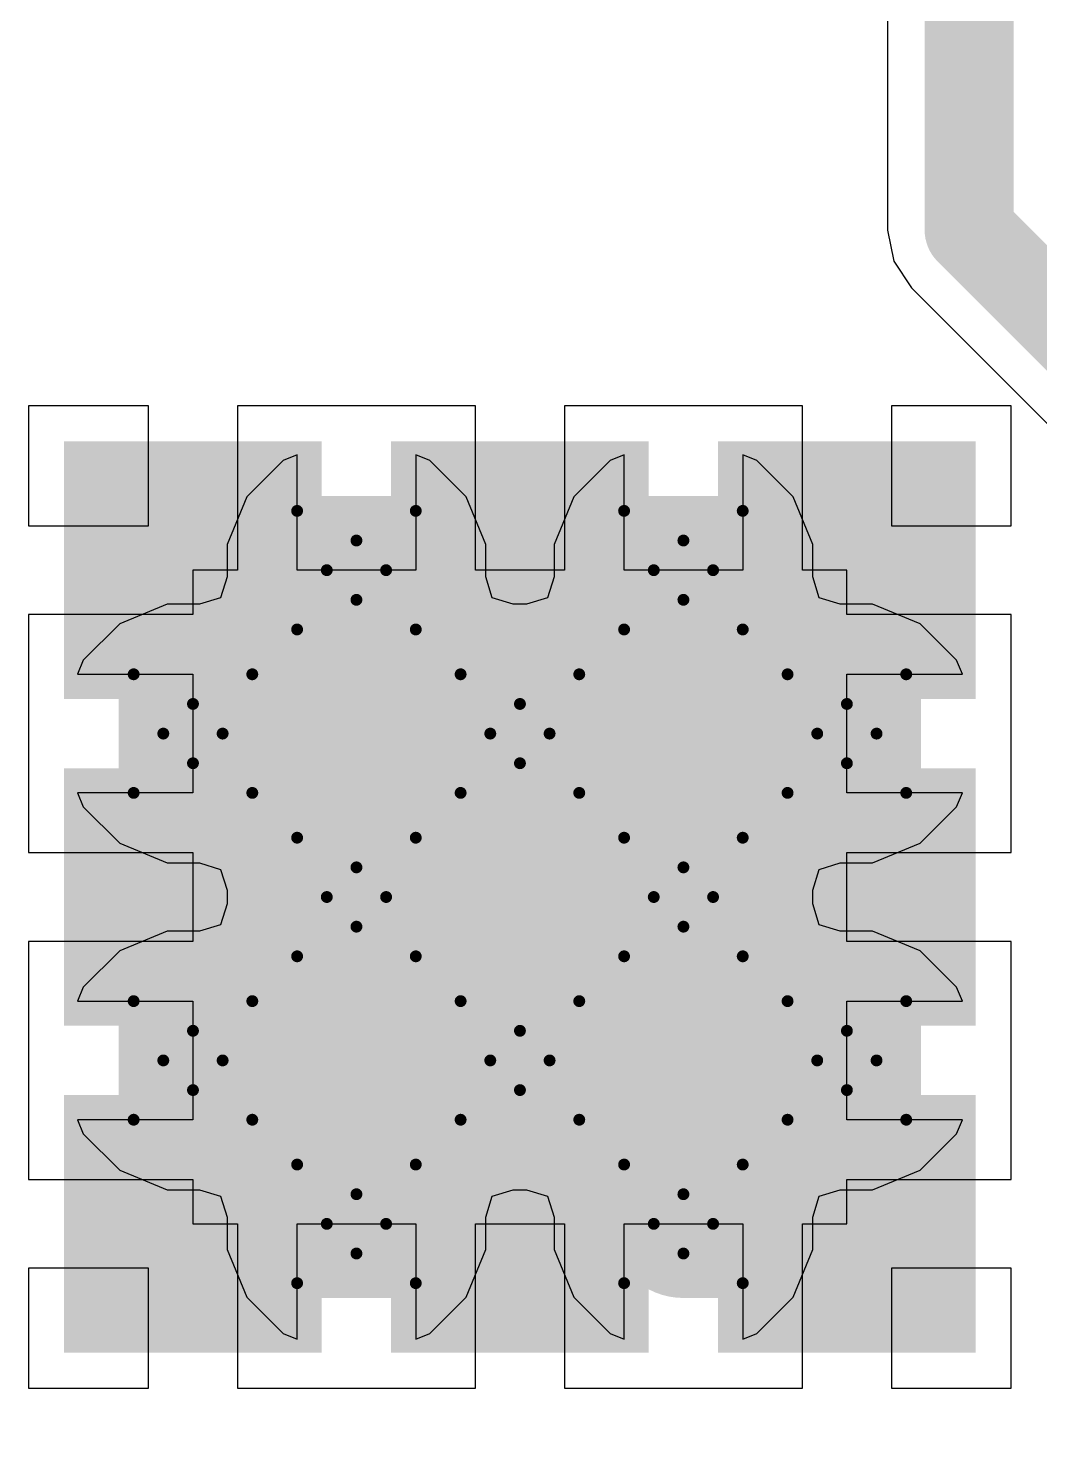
# Model space of a CAD drawing. Header units: millimetres. Extents: x -2 to 282, y -53 to 22.
# Drawn here: x 11.46 to 15.8, y -22.88 to -16.88 of the extents above; entities that cross this region are included whole.
import ezdxf

# ---------------------------------------------------------------- set-up
doc = ezdxf.new("R2010")
doc.units = ezdxf.units.MM
for name, color, linetype in [('BottomLayer', 5, 'Continuous'), ('BottomSolder', 6, 'Continuous'), ('DrillDrawing', 1, 'Continuous'), ('Mechanical1', 6, 'Continuous'), ('Mechanical2', 216, 'Continuous'), ('MultiLayer', 9, 'Continuous'), ('PadHoleLayer', 156, 'Continuous'), ('TopLayer', 1, 'Continuous'), ('TopPaste', 8, 'Continuous'), ('TopSolder', 216, 'Continuous')]:
    doc.layers.add(name, color=color, linetype=linetype)

# ---------------------------------------------------------------- blocks, each defined once
blk = doc.blocks.new('38_SMD_M______23')
at = {"layer": 'BottomLayer'}
h = blk.add_hatch(color=5, dxfattribs=at)
edge = h.paths.add_edge_path()
edge.add_arc((-1.94999864, 2.5600025), 0.2999994, 0, 360)
h = blk.add_hatch(color=5, dxfattribs=at)
edge = h.paths.add_edge_path()
edge.add_arc((-0.5500039800000001, 2.5600025), 0.2999994, 0, 360)
h = blk.add_hatch(color=5, dxfattribs=at)
edge = h.paths.add_edge_path()
edge.add_arc((-2.6499947, 1.86000136), 0.2999994, 0, 360)
h = blk.add_hatch(color=5, dxfattribs=at)
edge = h.paths.add_edge_path()
edge.add_arc((-1.25000258, 1.86000136), 0.2999994, 0, 360)
h = blk.add_hatch(color=5, dxfattribs=at)
edge = h.paths.add_edge_path()
edge.add_arc((0.15000224, 1.86000136), 0.2999994, 0, 360)
h = blk.add_hatch(color=5, dxfattribs=at)
edge = h.paths.add_edge_path()
edge.add_arc((-1.95000626, 1.15999514), 0.2999994, 0, 360)
h = blk.add_hatch(color=5, dxfattribs=at)
edge = h.paths.add_edge_path()
edge.add_arc((-0.54999636, 1.16000276), 0.2999994, 0, 360)
h = blk.add_hatch(color=5, dxfattribs=at)
edge = h.paths.add_edge_path()
edge.add_arc((-2.65000232, 0.45999654), 0.2999994, 0, 360)
h = blk.add_hatch(color=5, dxfattribs=at)
edge = h.paths.add_edge_path()
edge.add_arc((-1.2499975, 0.4600016199999999), 0.2999994, 0, 360)
h = blk.add_hatch(color=5, dxfattribs=at)
edge = h.paths.add_edge_path()
edge.add_arc((0.14999716, 0.4599990799999999), 0.2999994, 0, 360)
h = blk.add_hatch(color=5, dxfattribs=at)
edge = h.paths.add_edge_path()
edge.add_arc((-1.95000118, -0.23999952), 0.2999994, 0, 360)
h = blk.add_hatch(color=5, dxfattribs=at)
edge = h.paths.add_edge_path()
edge.add_arc((-0.54999636, -0.23999444), 0.2999994, 0, 360)
at = {"layer": 'BottomSolder'}
h = blk.add_hatch(color=6, dxfattribs=at)
edge = h.paths.add_edge_path()
edge.add_arc((-1.94999864, 2.5600025), 0.2999994, 0, 360)
h = blk.add_hatch(color=6, dxfattribs=at)
edge = h.paths.add_edge_path()
edge.add_arc((-0.5500039800000001, 2.5600025), 0.2999994, 0, 360)
h = blk.add_hatch(color=6, dxfattribs=at)
edge = h.paths.add_edge_path()
edge.add_arc((-2.6499947, 1.86000136), 0.2999994, 0, 360)
h = blk.add_hatch(color=6, dxfattribs=at)
edge = h.paths.add_edge_path()
edge.add_arc((-1.25000258, 1.86000136), 0.2999994, 0, 360)
h = blk.add_hatch(color=6, dxfattribs=at)
edge = h.paths.add_edge_path()
edge.add_arc((0.15000224, 1.86000136), 0.2999994, 0, 360)
h = blk.add_hatch(color=6, dxfattribs=at)
edge = h.paths.add_edge_path()
edge.add_arc((-1.95000626, 1.15999514), 0.2999994, 0, 360)
h = blk.add_hatch(color=6, dxfattribs=at)
edge = h.paths.add_edge_path()
edge.add_arc((-0.54999636, 1.16000276), 0.2999994, 0, 360)
h = blk.add_hatch(color=6, dxfattribs=at)
edge = h.paths.add_edge_path()
edge.add_arc((-2.65000232, 0.45999654), 0.2999994, 0, 360)
h = blk.add_hatch(color=6, dxfattribs=at)
edge = h.paths.add_edge_path()
edge.add_arc((-1.2499975, 0.4600016199999999), 0.2999994, 0, 360)
h = blk.add_hatch(color=6, dxfattribs=at)
edge = h.paths.add_edge_path()
edge.add_arc((0.14999716, 0.4599990799999999), 0.2999994, 0, 360)
h = blk.add_hatch(color=6, dxfattribs=at)
edge = h.paths.add_edge_path()
edge.add_arc((-1.95000118, -0.23999952), 0.2999994, 0, 360)
h = blk.add_hatch(color=6, dxfattribs=at)
edge = h.paths.add_edge_path()
edge.add_arc((-0.54999636, -0.23999444), 0.2999994, 0, 360)
at = {"layer": 'MultiLayer'}
h = blk.add_hatch(color=9, dxfattribs=at)
edge = h.paths.add_edge_path()
edge.add_arc((-1.94999864, 2.5600025), 0.2999994, 0, 360)
h = blk.add_hatch(color=9, dxfattribs=at)
edge = h.paths.add_edge_path()
edge.add_arc((-0.5500039800000001, 2.5600025), 0.2999994, 0, 360)
h = blk.add_hatch(color=9, dxfattribs=at)
edge = h.paths.add_edge_path()
edge.add_arc((-2.6499947, 1.86000136), 0.2999994, 0, 360)
h = blk.add_hatch(color=9, dxfattribs=at)
edge = h.paths.add_edge_path()
edge.add_arc((-1.25000258, 1.86000136), 0.2999994, 0, 360)
h = blk.add_hatch(color=9, dxfattribs=at)
edge = h.paths.add_edge_path()
edge.add_arc((0.15000224, 1.86000136), 0.2999994, 0, 360)
h = blk.add_hatch(color=9, dxfattribs=at)
edge = h.paths.add_edge_path()
edge.add_arc((-1.95000626, 1.15999514), 0.2999994, 0, 360)
h = blk.add_hatch(color=9, dxfattribs=at)
edge = h.paths.add_edge_path()
edge.add_arc((-0.54999636, 1.16000276), 0.2999994, 0, 360)
h = blk.add_hatch(color=9, dxfattribs=at)
edge = h.paths.add_edge_path()
edge.add_arc((-2.65000232, 0.45999654), 0.2999994, 0, 360)
h = blk.add_hatch(color=9, dxfattribs=at)
edge = h.paths.add_edge_path()
edge.add_arc((-1.2499975, 0.4600016199999999), 0.2999994, 0, 360)
h = blk.add_hatch(color=9, dxfattribs=at)
edge = h.paths.add_edge_path()
edge.add_arc((0.14999716, 0.4599990799999999), 0.2999994, 0, 360)
h = blk.add_hatch(color=9, dxfattribs=at)
edge = h.paths.add_edge_path()
edge.add_arc((-1.95000118, -0.23999952), 0.2999994, 0, 360)
h = blk.add_hatch(color=9, dxfattribs=at)
edge = h.paths.add_edge_path()
edge.add_arc((-0.54999636, -0.23999444), 0.2999994, 0, 360)
at = {"layer": 'PadHoleLayer'}
h = blk.add_hatch(color=156, dxfattribs=at)
edge = h.paths.add_edge_path()
edge.add_arc((-1.94999864, 2.5600025), 0.1499997, 0, 360)
h = blk.add_hatch(color=156, dxfattribs=at)
edge = h.paths.add_edge_path()
edge.add_arc((-0.5500039800000001, 2.5600025), 0.1499997, 0, 360)
h = blk.add_hatch(color=156, dxfattribs=at)
edge = h.paths.add_edge_path()
edge.add_arc((-2.6499947, 1.86000136), 0.1499997, 0, 360)
h = blk.add_hatch(color=156, dxfattribs=at)
edge = h.paths.add_edge_path()
edge.add_arc((-1.25000258, 1.86000136), 0.1499997, 0, 360)
h = blk.add_hatch(color=156, dxfattribs=at)
edge = h.paths.add_edge_path()
edge.add_arc((0.15000224, 1.86000136), 0.1499997, 0, 360)
h = blk.add_hatch(color=156, dxfattribs=at)
edge = h.paths.add_edge_path()
edge.add_arc((-1.95000626, 1.15999514), 0.1499997, 0, 360)
h = blk.add_hatch(color=156, dxfattribs=at)
edge = h.paths.add_edge_path()
edge.add_arc((-0.54999636, 1.16000276), 0.1499997, 0, 360)
h = blk.add_hatch(color=156, dxfattribs=at)
edge = h.paths.add_edge_path()
edge.add_arc((-2.65000232, 0.45999654), 0.1499997, 0, 360)
h = blk.add_hatch(color=156, dxfattribs=at)
edge = h.paths.add_edge_path()
edge.add_arc((-1.2499975, 0.4600016199999999), 0.1499997, 0, 360)
h = blk.add_hatch(color=156, dxfattribs=at)
edge = h.paths.add_edge_path()
edge.add_arc((0.14999716, 0.4599990799999999), 0.1499997, 0, 360)
h = blk.add_hatch(color=156, dxfattribs=at)
edge = h.paths.add_edge_path()
edge.add_arc((-1.95000118, -0.23999952), 0.1499997, 0, 360)
h = blk.add_hatch(color=156, dxfattribs=at)
edge = h.paths.add_edge_path()
edge.add_arc((-0.54999636, -0.23999444), 0.1499997, 0, 360)
at = {"layer": 'TopLayer'}
for points in [[(-3.09999761, 3.00999779), (-2.19999687, 3.00999779), (-2.19999687, 2.10999705), (-3.09999761, 2.10999705)], [(-1.69999533, 3.00999779), (-0.79999459, 3.00999779), (-0.79999459, 2.10999705), (-1.69999533, 2.10999705)], [(-0.30000321, 3.01000033), (0.59999753, 3.01000033), (0.59999753, 2.10999959), (-0.30000321, 2.10999959)], [(-3.10000015, 1.61000059), (-2.19999941, 1.61000059), (-2.19999941, 0.7099998499999999), (-3.10000015, 0.7099998499999999)], [(-1.69999533, 1.61000313), (-0.79999459, 1.61000313), (-0.79999459, 0.71000239), (-1.69999533, 0.71000239)], [(-0.30000067, 1.61000313), (0.6000000699999999, 1.61000313), (0.6000000699999999, 0.71000239), (-0.30000067, 0.71000239)], [(-3.09999507, 0.20999831), (-2.19999433, 0.20999831), (-2.19999433, -0.6900024299999999), (-3.09999507, -0.6900024299999999)], [(-1.70000295, 0.21000593), (-0.8000022099999999, 0.21000593), (-0.8000022099999999, -0.68999481), (-1.70000295, -0.68999481)], [(-0.30000067, 0.21000339), (0.6000000699999999, 0.21000339), (0.6000000699999999, -0.68999735), (-0.30000067, -0.68999735)]]:
    blk.add_hatch(color=1, dxfattribs=at).paths.add_polyline_path(points)
h = blk.add_hatch(color=1, dxfattribs=at)
edge = h.paths.add_edge_path()
edge.add_arc((-1.94999864, 2.5600025), 0.2999994, 0, 360)
h = blk.add_hatch(color=1, dxfattribs=at)
edge = h.paths.add_edge_path()
edge.add_arc((-0.5500039800000001, 2.5600025), 0.2999994, 0, 360)
h = blk.add_hatch(color=1, dxfattribs=at)
edge = h.paths.add_edge_path()
edge.add_arc((-2.6499947, 1.86000136), 0.2999994, 0, 360)
h = blk.add_hatch(color=1, dxfattribs=at)
edge = h.paths.add_edge_path()
edge.add_arc((-1.25000258, 1.86000136), 0.2999994, 0, 360)
h = blk.add_hatch(color=1, dxfattribs=at)
edge = h.paths.add_edge_path()
edge.add_arc((0.15000224, 1.86000136), 0.2999994, 0, 360)
h = blk.add_hatch(color=1, dxfattribs=at)
edge = h.paths.add_edge_path()
edge.add_arc((-1.95000626, 1.15999514), 0.2999994, 0, 360)
h = blk.add_hatch(color=1, dxfattribs=at)
edge = h.paths.add_edge_path()
edge.add_arc((-0.54999636, 1.16000276), 0.2999994, 0, 360)
h = blk.add_hatch(color=1, dxfattribs=at)
edge = h.paths.add_edge_path()
edge.add_arc((-2.65000232, 0.45999654), 0.2999994, 0, 360)
h = blk.add_hatch(color=1, dxfattribs=at)
edge = h.paths.add_edge_path()
edge.add_arc((-1.2499975, 0.4600016199999999), 0.2999994, 0, 360)
h = blk.add_hatch(color=1, dxfattribs=at)
edge = h.paths.add_edge_path()
edge.add_arc((0.14999716, 0.4599990799999999), 0.2999994, 0, 360)
h = blk.add_hatch(color=1, dxfattribs=at)
edge = h.paths.add_edge_path()
edge.add_arc((-1.95000118, -0.23999952), 0.2999994, 0, 360)
h = blk.add_hatch(color=1, dxfattribs=at)
edge = h.paths.add_edge_path()
edge.add_arc((-0.54999636, -0.23999444), 0.2999994, 0, 360)
at = {"layer": 'TopPaste'}
for points in [[(-3.09999761, 3.00999779), (-2.19999687, 3.00999779), (-2.19999687, 2.10999705), (-3.09999761, 2.10999705)], [(-1.69999533, 3.00999779), (-0.79999459, 3.00999779), (-0.79999459, 2.10999705), (-1.69999533, 2.10999705)], [(-0.30000321, 3.01000033), (0.59999753, 3.01000033), (0.59999753, 2.10999959), (-0.30000321, 2.10999959)], [(-3.10000015, 1.61000059), (-2.19999941, 1.61000059), (-2.19999941, 0.7099998499999999), (-3.10000015, 0.7099998499999999)], [(-1.69999533, 1.61000313), (-0.79999459, 1.61000313), (-0.79999459, 0.71000239), (-1.69999533, 0.71000239)], [(-0.30000067, 1.61000313), (0.6000000699999999, 1.61000313), (0.6000000699999999, 0.71000239), (-0.30000067, 0.71000239)], [(-3.09999507, 0.20999831), (-2.19999433, 0.20999831), (-2.19999433, -0.6900024299999999), (-3.09999507, -0.6900024299999999)], [(-1.70000295, 0.21000593), (-0.8000022099999999, 0.21000593), (-0.8000022099999999, -0.68999481), (-1.70000295, -0.68999481)], [(-0.30000067, 0.21000339), (0.6000000699999999, 0.21000339), (0.6000000699999999, -0.68999735), (-0.30000067, -0.68999735)]]:
    blk.add_hatch(color=8, dxfattribs=at).paths.add_polyline_path(points)
at = {"layer": 'TopSolder'}
for points in [[(-3.20159761, 3.11159779), (-2.09839687, 3.11159779), (-2.09839687, 2.00839705), (-3.20159761, 2.00839705)], [(-1.80159533, 3.11159779), (-0.6983945899999999, 3.11159779), (-0.6983945899999999, 2.00839705), (-1.80159533, 2.00839705)], [(-0.40160321, 3.11160033), (0.7015975299999999, 3.11160033), (0.7015975299999999, 2.00839959), (-0.40160321, 2.00839959)], [(-3.20160015, 1.71160059), (-2.09839941, 1.71160059), (-2.09839941, 0.60839985), (-3.20160015, 0.60839985)], [(-1.80159533, 1.71160313), (-0.6983945899999999, 1.71160313), (-0.6983945899999999, 0.60840239), (-1.80159533, 0.60840239)], [(-0.40160067, 1.71160313), (0.7016000699999999, 1.71160313), (0.7016000699999999, 0.60840239), (-0.40160067, 0.60840239)], [(-3.20159507, 0.31159831), (-2.09839433, 0.31159831), (-2.09839433, -0.79160243), (-3.20159507, -0.79160243)], [(-1.80160295, 0.31160593), (-0.69840221, 0.31160593), (-0.69840221, -0.79159481), (-1.80160295, -0.79159481)], [(-0.40160067, 0.31160339), (0.7016000699999999, 0.31160339), (0.7016000699999999, -0.7915973499999999), (-0.40160067, -0.7915973499999999)]]:
    blk.add_hatch(color=216, dxfattribs=at).paths.add_polyline_path(points)
h = blk.add_hatch(color=216, dxfattribs=at)
edge = h.paths.add_edge_path()
edge.add_arc((-1.94999864, 2.5600025), 0.2999994, 0, 360)
h = blk.add_hatch(color=216, dxfattribs=at)
edge = h.paths.add_edge_path()
edge.add_arc((-0.5500039800000001, 2.5600025), 0.2999994, 0, 360)
h = blk.add_hatch(color=216, dxfattribs=at)
edge = h.paths.add_edge_path()
edge.add_arc((-2.6499947, 1.86000136), 0.2999994, 0, 360)
h = blk.add_hatch(color=216, dxfattribs=at)
edge = h.paths.add_edge_path()
edge.add_arc((-1.25000258, 1.86000136), 0.2999994, 0, 360)
h = blk.add_hatch(color=216, dxfattribs=at)
edge = h.paths.add_edge_path()
edge.add_arc((0.15000224, 1.86000136), 0.2999994, 0, 360)
h = blk.add_hatch(color=216, dxfattribs=at)
edge = h.paths.add_edge_path()
edge.add_arc((-1.95000626, 1.15999514), 0.2999994, 0, 360)
h = blk.add_hatch(color=216, dxfattribs=at)
edge = h.paths.add_edge_path()
edge.add_arc((-0.54999636, 1.16000276), 0.2999994, 0, 360)
h = blk.add_hatch(color=216, dxfattribs=at)
edge = h.paths.add_edge_path()
edge.add_arc((-2.65000232, 0.45999654), 0.2999994, 0, 360)
h = blk.add_hatch(color=216, dxfattribs=at)
edge = h.paths.add_edge_path()
edge.add_arc((-1.2499975, 0.4600016199999999), 0.2999994, 0, 360)
h = blk.add_hatch(color=216, dxfattribs=at)
edge = h.paths.add_edge_path()
edge.add_arc((0.14999716, 0.4599990799999999), 0.2999994, 0, 360)
h = blk.add_hatch(color=216, dxfattribs=at)
edge = h.paths.add_edge_path()
edge.add_arc((-1.95000118, -0.23999952), 0.2999994, 0, 360)
h = blk.add_hatch(color=216, dxfattribs=at)
edge = h.paths.add_edge_path()
edge.add_arc((-0.54999636, -0.23999444), 0.2999994, 0, 360)

msp = doc.modelspace()

# ---------------------------------------------------------------- linework, layer by layer
at = {"layer": 'BottomLayer'}
for p, q in [((15.1443817, -15.87500508), (15.1443817, -17.74925838)), ((15.1443817, -17.74925838), (15.17099582, -17.88305288)), ((15.17099582, -17.88305288), (15.2467818, -17.99647658)), ((15.2467818, -17.99647658), (17.1837096, -19.93340438)), ((12.61667022, -18.71155008), (12.5568583, -18.73632524)), ((12.61667022, -19.20598648), (12.61667022, -18.71155008)), ((13.18448722, -18.73632524), (13.12467022, -18.71154754)), ((13.12467022, -18.71154754), (13.12467022, -19.20598648)), ((14.01667758, -18.71155262), (13.95686058, -18.73633032)), ((14.01667758, -19.20598648), (14.01667758, -18.71155262)), ((14.5844895, -18.73633032), (14.52467758, -18.71155516)), ((14.52467758, -18.71155516), (14.52467758, -19.20598648)), ((12.5568583, -18.73632524), (12.40101406, -18.89216948)), ((13.34033146, -18.89216948), (13.18448722, -18.73632524)), ((13.95686058, -18.73633032), (13.80101634, -18.89217456)), ((14.74033374, -18.89217456), (14.5844895, -18.73633032)), ((12.40101406, -18.89216948), (12.31667336, -19.09578604)), ((13.42467216, -19.09578604), (13.34033146, -18.89216948)), ((13.80101634, -18.89217456), (13.71667564, -19.09579112)), ((14.82467444, -19.09579112), (14.74033374, -18.89217456)), ((12.31667336, -19.09578604), (12.31667336, -19.234658)), ((13.42467216, -19.23465038), (13.42467216, -19.09578604)), ((13.71667564, -19.09579112), (13.71667564, -19.23465038)), ((14.82467444, -19.23465038), (14.82467444, -19.09579112)), ((12.31667336, -19.234658), (12.28924136, -19.32455368)), ((13.12467022, -19.20598648), (12.61667022, -19.20598648)), ((13.45210416, -19.32455114), (13.42467216, -19.23465038)), ((13.71667564, -19.23465038), (13.68923856, -19.32455622)), ((14.52467758, -19.20598648), (14.01667758, -19.20598648)), ((14.8521039, -19.32455368), (14.82467444, -19.23465038)), ((12.06047372, -19.35199076), (11.85685716, -19.43633146)), ((12.1993406, -19.35199076), (12.06047372, -19.35199076)), ((12.28924136, -19.32455368), (12.1993406, -19.35199076)), ((13.54200492, -19.35198314), (13.45210416, -19.32455114)), ((13.59934288, -19.35198314), (13.54200492, -19.35198314)), ((13.68923856, -19.32455622), (13.59934288, -19.35198314)), ((14.9420072, -19.35198314), (14.8521039, -19.32455368)), ((15.08086646, -19.35198314), (14.9420072, -19.35198314)), ((15.28448302, -19.43632384), (15.08086646, -19.35198314)), ((11.85685716, -19.43633146), (11.70101292, -19.5921757)), ((15.44032726, -19.59216808), (15.28448302, -19.43632384)), ((11.70101292, -19.5921757), (11.67623522, -19.6519927)), ((15.46510242, -19.65198), (15.44032726, -19.59216808)), ((11.67623522, -19.6519927), (12.17067416, -19.6519927)), ((12.17067416, -19.6519927), (12.17067416, -20.1599927)), ((14.9706711, -20.15998), (14.9706711, -19.65198)), ((14.9706711, -19.65198), (15.46510242, -19.65198)), ((12.17067416, -20.1599927), (11.67623776, -20.1599927)), ((11.67623776, -20.1599927), (11.70101292, -20.21980462)), ((15.46510496, -20.15998), (14.9706711, -20.15998)), ((15.44032726, -20.219797), (15.46510496, -20.15998)), ((11.70101292, -20.21980462), (11.85685716, -20.37564886)), ((15.28448302, -20.37564124), (15.44032726, -20.219797)), ((11.85685716, -20.37564886), (12.06047372, -20.45998956)), ((15.08086646, -20.45998194), (15.28448302, -20.37564124)), ((12.06047372, -20.45998956), (12.1993406, -20.45998956)), ((12.1993406, -20.45998956), (12.28923882, -20.48742156)), ((14.85210136, -20.48741648), (14.94200466, -20.45998194)), ((14.94200466, -20.45998194), (15.08086646, -20.45998194)), ((12.28923882, -20.48742156), (12.31667336, -20.57732232)), ((14.8246719, -20.5773147), (14.85210136, -20.48741648)), ((12.31667336, -20.57732232), (12.31667336, -20.63465266)), ((14.8246719, -20.6346552), (14.8246719, -20.5773147)), ((12.31667336, -20.63465266), (12.28923882, -20.72455596)), ((14.85210644, -20.72455088), (14.8246719, -20.6346552)), ((12.06047372, -20.75198542), (11.85685716, -20.83632612)), ((12.1993406, -20.75198542), (12.06047372, -20.75198542)), ((12.28923882, -20.72455596), (12.1993406, -20.75198542)), ((14.94200466, -20.75198796), (14.85210644, -20.72455088)), ((15.08087154, -20.75198796), (14.94200466, -20.75198796)), ((15.2844881, -20.83632866), (15.08087154, -20.75198796)), ((11.85685716, -20.83632612), (11.70101292, -20.99217036)), ((15.44033234, -20.9921729), (15.2844881, -20.83632866)), ((11.70101292, -20.99217036), (11.67623522, -21.0519899)), ((15.46511004, -21.05199244), (15.44033234, -20.9921729)), ((11.67623522, -21.0519899), (12.17067162, -21.0519899)), ((12.17067162, -21.0519899), (12.17067162, -21.5599899)), ((14.97067872, -21.55999244), (14.97067872, -21.05199244)), ((14.97067872, -21.05199244), (15.46511004, -21.05199244)), ((12.17067162, -21.5599899), (11.6762403, -21.5599899)), ((11.6762403, -21.5599899), (11.70101292, -21.61979928)), ((15.46510496, -21.55999244), (14.97067872, -21.55999244)), ((15.44033234, -21.61980182), (15.46510496, -21.55999244)), ((11.70101292, -21.61979928), (11.85685716, -21.77564352)), ((15.2844881, -21.77564606), (15.44033234, -21.61980182)), ((11.85685716, -21.77564352), (12.06047372, -21.85998422)), ((15.08087154, -21.85998676), (15.2844881, -21.77564606)), ((12.06047372, -21.85998422), (12.1993406, -21.85998422)), ((12.1993406, -21.85998422), (12.28923882, -21.88741368)), ((12.28923882, -21.88741368), (12.31667336, -21.97731698)), ((13.42467216, -21.9773246), (13.45211432, -21.88741368)), ((13.45211432, -21.88741368), (13.54200492, -21.85999184)), ((13.54200492, -21.85999184), (13.59934542, -21.85999184)), ((13.59934542, -21.85999184), (13.68924618, -21.8874213)), ((13.68924618, -21.8874213), (13.71667818, -21.9773246)), ((14.82467698, -21.97731952), (14.85210644, -21.8874213)), ((14.85210644, -21.8874213), (14.94200974, -21.85998676)), ((14.94200974, -21.85998676), (15.08087154, -21.85998676)), ((12.31667336, -21.97731698), (12.31667336, -22.11617878)), ((12.61667276, -22.50041474), (12.61667276, -22.00598088)), ((12.61667276, -22.00598088), (13.12467276, -22.00598088)), ((13.12467276, -22.00598088), (13.12467276, -22.50041474)), ((13.42467216, -22.11617878), (13.42467216, -21.9773246)), ((13.71667818, -21.9773246), (13.71667818, -22.1161864)), ((14.0166725, -22.50041982), (14.0166725, -22.0059885)), ((14.0166725, -22.0059885), (14.5246725, -22.0059885)), ((14.5246725, -22.0059885), (14.5246725, -22.5004249)), ((14.82467698, -22.1161864), (14.82467698, -21.97731952)), ((12.31667336, -22.11617878), (12.40101406, -22.31979534)), ((13.34033146, -22.31979534), (13.42467216, -22.11617878)), ((13.71667818, -22.1161864), (13.80101888, -22.31980296)), ((14.74033628, -22.31980296), (14.82467698, -22.1161864)), ((12.40101406, -22.31979534), (12.5568583, -22.47563958)), ((13.18448722, -22.47563958), (13.34033146, -22.31979534)), ((13.80101888, -22.31980296), (13.95686312, -22.4756472)), ((14.58449204, -22.4756472), (14.74033628, -22.31980296)), ((12.5568583, -22.47563958), (12.61667276, -22.50041474)), ((13.12467276, -22.50041474), (13.18448722, -22.47563958)), ((13.95686312, -22.4756472), (14.0166725, -22.50041982)), ((14.5246725, -22.5004249), (14.58449204, -22.4756472))]:
    msp.add_line(p, q, dxfattribs=at)
for points, const_width in [([(15.494, -17.74925838), (15.494, -15.73018698)], 0.3809999999999999), ([(15.494, -17.74925838), (17.4309278, -19.68618618)], 0.3809999999999999), ([(12.87067276, -19.90599016), (12.87067276, -19.20598394)], 0.635), ([(14.27067504, -19.90599016), (14.27067504, -19.20598902)], 0.635), ([(12.17067162, -19.90599016), (12.87067276, -19.90599016)], 0.635), ([(12.87067276, -19.90599016), (14.27067504, -19.90599016)], 0.635), ([(12.87067276, -20.60598876), (12.87067276, -19.90599016)], 0.635), ([(14.27067504, -21.30598482), (14.27067504, -19.90599016)], 0.635), ([(14.27067504, -19.90599016), (14.97066094, -19.90599016)], 0.635), ([(14.97066094, -19.90599016), (14.97066856, -19.90598254)], 0.635), ([(12.87067276, -21.30598482), (12.87067276, -20.60598876)], 0.635), ([(12.17067162, -21.30598482), (12.87067276, -21.30598482)], 0.635), ([(12.87067276, -21.30598482), (14.9706711, -21.30598482)], 0.635), ([(12.87067276, -22.00598088), (12.87067276, -21.30598482)], 0.635), ([(14.27067758, -22.0059885), (14.27067758, -21.30598482)], 0.635), ([(14.9706711, -21.30598482), (14.97067364, -21.30598736)], 0.635), ([(14.27067504, -22.0059885), (14.27067758, -22.0059885)], 0.635)]:
    msp.add_lwpolyline(points, dxfattribs=dict(at, const_width=const_width))
for points, const_width in [([(15.39875, -17.74925838, 1), (15.58925, -17.74925838, 1)], 0.1905), ([(15.39875, -17.74925838, 1), (15.58925, -17.74925838, 1)], 0.1905), ([(12.71192276, -19.20598394, 1), (13.02942276, -19.20598394, 1)], 0.3175), ([(14.11192504, -19.20598902, 1), (14.42942504, -19.20598902, 1)], 0.3175), ([(12.01192162, -19.90599016, 1), (12.32942162, -19.90599016, 1)], 0.3175), ([(12.71192276, -19.90599016, 1), (13.02942276, -19.90599016, 1)], 0.3175), ([(12.71192276, -19.90599016, 1), (13.02942276, -19.90599016, 1)], 0.3175), ([(12.71192276, -19.90599016, 1), (13.02942276, -19.90599016, 1)], 0.3175), ([(12.71192276, -19.90599016, 1), (13.02942276, -19.90599016, 1)], 0.3175), ([(14.11192504, -19.90599016, 1), (14.42942504, -19.90599016, 1)], 0.3175), ([(14.11192504, -19.90599016, 1), (14.42942504, -19.90599016, 1)], 0.3175), ([(14.11192504, -19.90599016, 1), (14.42942504, -19.90599016, 1)], 0.3175), ([(14.11192504, -19.90599016, 1), (14.42942504, -19.90599016, 1)], 0.3175), ([(14.81191094, -19.90599016, 1), (15.12941094, -19.90599016, 1)], 0.3175), ([(14.81191094, -19.90599016, 1), (15.12941094, -19.90599016, 1)], 0.3175), ([(14.81191856, -19.90598254, 1), (15.12941856, -19.90598254, 1)], 0.3175), ([(12.71192276, -20.60598876, 1), (13.02942276, -20.60598876, 1)], 0.3175), ([(12.71192276, -20.60598876, 1), (13.02942276, -20.60598876, 1)], 0.3175), ([(12.01192162, -21.30598482, 1), (12.32942162, -21.30598482, 1)], 0.3175), ([(12.71192276, -21.30598482, 1), (13.02942276, -21.30598482, 1)], 0.3175), ([(12.71192276, -21.30598482, 1), (13.02942276, -21.30598482, 1)], 0.3175), ([(12.71192276, -21.30598482, 1), (13.02942276, -21.30598482, 1)], 0.3175), ([(12.71192276, -21.30598482, 1), (13.02942276, -21.30598482, 1)], 0.3175), ([(14.11192504, -21.30598482, 1), (14.42942504, -21.30598482, 1)], 0.3175), ([(14.11192758, -21.30598482, 1), (14.42942758, -21.30598482, 1)], 0.3175), ([(14.8119211, -21.30598482, 1), (15.1294211, -21.30598482, 1)], 0.3175), ([(14.8119211, -21.30598482, 1), (15.1294211, -21.30598482, 1)], 0.3175), ([(14.81192364, -21.30598736, 1), (15.12942364, -21.30598736, 1)], 0.3175), ([(12.71192276, -22.00598088, 1), (13.02942276, -22.00598088, 1)], 0.3175), ([(14.11192504, -22.0059885, 1), (14.42942504, -22.0059885, 1)], 0.3175), ([(14.11192758, -22.0059885, 1), (14.42942758, -22.0059885, 1)], 0.3175), ([(14.11192758, -22.0059885, 1), (14.42942758, -22.0059885, 1)], 0.3175)]:
    msp.add_lwpolyline(points, format="xyb", close=True, dxfattribs=dict(at, const_width=const_width))
at = {"layer": 'DrillDrawing', "const_width": 0.0508}
for points in [[(12.61667276, -18.95198394), (12.87067276, -19.07898394)], [(12.61667276, -18.95198394), (12.74367276, -19.20598394)], [(12.87067276, -19.07898394), (13.12467276, -18.95198394)], [(12.99767276, -19.20598394), (13.12467276, -18.95198394)], [(14.01667504, -18.95198902), (14.27067504, -19.07898902)], [(14.01667504, -18.95198902), (14.14367504, -19.20598902)], [(14.27067504, -19.07898902), (14.52467504, -18.95198902)], [(14.39767504, -19.20598902), (14.52467504, -18.95198902)], [(12.61667276, -19.45998394), (12.74367276, -19.20598394)], [(12.99767276, -19.20598394), (13.12467276, -19.45998394)], [(14.01667504, -19.45998902), (14.14367504, -19.20598902)], [(14.39767504, -19.20598902), (14.52467504, -19.45998902)], [(12.61667276, -19.45998394), (12.87067276, -19.33298394)], [(12.87067276, -19.33298394), (13.12467276, -19.45998394)], [(14.01667504, -19.45998902), (14.27067504, -19.33298902)], [(14.27067504, -19.33298902), (14.52467504, -19.45998902)], [(11.91667162, -19.65199016), (12.17067162, -19.77899016)], [(11.91667162, -19.65199016), (12.04367162, -19.90599016)], [(12.17067162, -19.77899016), (12.42467162, -19.65199016)], [(12.29767162, -19.90599016), (12.42467162, -19.65199016)], [(13.31667136, -19.65198254), (13.57067136, -19.77898254)], [(13.31667136, -19.65198254), (13.44367136, -19.90598254)], [(13.57067136, -19.77898254), (13.82467136, -19.65198254)], [(13.69767136, -19.90598254), (13.82467136, -19.65198254)], [(14.71666856, -19.65198254), (14.97066856, -19.77898254)], [(14.71666856, -19.65198254), (14.84366856, -19.90598254)], [(14.97066856, -19.77898254), (15.22466856, -19.65198254)], [(15.09766856, -19.90598254), (15.22466856, -19.65198254)], [(11.91667162, -20.15999016), (12.04367162, -19.90599016)], [(12.29767162, -19.90599016), (12.42467162, -20.15999016)], [(13.31667136, -20.15998254), (13.44367136, -19.90598254)], [(13.69767136, -19.90598254), (13.82467136, -20.15998254)], [(14.71666856, -20.15998254), (14.84366856, -19.90598254)], [(15.09766856, -19.90598254), (15.22466856, -20.15998254)], [(11.91667162, -20.15999016), (12.17067162, -20.03299016)], [(12.17067162, -20.03299016), (12.42467162, -20.15999016)], [(13.31667136, -20.15998254), (13.57067136, -20.03298254)], [(13.57067136, -20.03298254), (13.82467136, -20.15998254)], [(14.71666856, -20.15998254), (14.97066856, -20.03298254)], [(14.97066856, -20.03298254), (15.22466856, -20.15998254)], [(12.61667276, -20.35198876), (12.87067276, -20.47898876)], [(12.61667276, -20.35198876), (12.74367276, -20.60598876)], [(12.87067276, -20.47898876), (13.12467276, -20.35198876)], [(12.99767276, -20.60598876), (13.12467276, -20.35198876)], [(14.0166725, -20.35198368), (14.2706725, -20.47898368)], [(14.0166725, -20.35198368), (14.1436725, -20.60598368)], [(14.2706725, -20.47898368), (14.5246725, -20.35198368)], [(14.3976725, -20.60598368), (14.5246725, -20.35198368)], [(12.61667276, -20.85998876), (12.74367276, -20.60598876)], [(12.99767276, -20.60598876), (13.12467276, -20.85998876)], [(14.0166725, -20.85998368), (14.1436725, -20.60598368)], [(14.3976725, -20.60598368), (14.5246725, -20.85998368)], [(12.61667276, -20.85998876), (12.87067276, -20.73298876)], [(12.87067276, -20.73298876), (13.12467276, -20.85998876)], [(14.0166725, -20.85998368), (14.2706725, -20.73298368)], [(14.2706725, -20.73298368), (14.5246725, -20.85998368)], [(11.91667162, -21.05198482), (12.17067162, -21.17898482)], [(11.91667162, -21.05198482), (12.04367162, -21.30598482)], [(12.17067162, -21.17898482), (12.42467162, -21.05198482)], [(12.29767162, -21.30598482), (12.42467162, -21.05198482)], [(13.31667898, -21.05199244), (13.57067898, -21.17899244)], [(13.31667898, -21.05199244), (13.44367898, -21.30599244)], [(13.57067898, -21.17899244), (13.82467898, -21.05199244)], [(13.69767898, -21.30599244), (13.82467898, -21.05199244)], [(14.71667364, -21.05198736), (14.97067364, -21.17898736)], [(14.71667364, -21.05198736), (14.84367364, -21.30598736)], [(14.97067364, -21.17898736), (15.22467364, -21.05198736)], [(15.09767364, -21.30598736), (15.22467364, -21.05198736)], [(11.91667162, -21.55998482), (12.04367162, -21.30598482)], [(12.29767162, -21.30598482), (12.42467162, -21.55998482)], [(13.31667898, -21.55999244), (13.44367898, -21.30599244)], [(13.69767898, -21.30599244), (13.82467898, -21.55999244)], [(14.71667364, -21.55998736), (14.84367364, -21.30598736)], [(15.09767364, -21.30598736), (15.22467364, -21.55998736)], [(11.91667162, -21.55998482), (12.17067162, -21.43298482)], [(12.17067162, -21.43298482), (12.42467162, -21.55998482)], [(13.31667898, -21.55999244), (13.57067898, -21.43299244)], [(13.57067898, -21.43299244), (13.82467898, -21.55999244)], [(14.71667364, -21.55998736), (14.97067364, -21.43298736)], [(14.97067364, -21.43298736), (15.22467364, -21.55998736)], [(12.61667276, -21.75198088), (12.87067276, -21.87898088)], [(12.61667276, -21.75198088), (12.74367276, -22.00598088)], [(12.87067276, -21.87898088), (13.12467276, -21.75198088)], [(12.99767276, -22.00598088), (13.12467276, -21.75198088)], [(14.01667758, -21.7519885), (14.27067758, -21.8789885)], [(14.01667758, -21.7519885), (14.14367758, -22.0059885)], [(14.27067758, -21.8789885), (14.52467758, -21.7519885)], [(14.39767758, -22.0059885), (14.52467758, -21.7519885)], [(12.61667276, -22.25998088), (12.74367276, -22.00598088)], [(12.99767276, -22.00598088), (13.12467276, -22.25998088)], [(14.01667758, -22.2599885), (14.14367758, -22.0059885)], [(14.39767758, -22.0059885), (14.52467758, -22.2599885)], [(12.61667276, -22.25998088), (12.87067276, -22.13298088)], [(12.87067276, -22.13298088), (13.12467276, -22.25998088)], [(14.01667758, -22.2599885), (14.27067758, -22.1329885)], [(14.27067758, -22.1329885), (14.52467758, -22.2599885)]]:
    msp.add_lwpolyline(points, dxfattribs=at)
at = {"layer": 'DrillDrawing', "const_width": 0.0254}
for points in [[(12.60397276, -18.95198394, 1), (12.62937276, -18.95198394, 1)], [(12.60397276, -18.95198394, 1), (12.62937276, -18.95198394, 1)], [(13.11197276, -18.95198394, 1), (13.13737276, -18.95198394, 1)], [(13.11197276, -18.95198394, 1), (13.13737276, -18.95198394, 1)], [(14.00397504, -18.95198902, 1), (14.02937504, -18.95198902, 1)], [(14.00397504, -18.95198902, 1), (14.02937504, -18.95198902, 1)], [(14.51197504, -18.95198902, 1), (14.53737504, -18.95198902, 1)], [(14.51197504, -18.95198902, 1), (14.53737504, -18.95198902, 1)], [(12.85797276, -19.07898394, 1), (12.88337276, -19.07898394, 1)], [(12.85797276, -19.07898394, 1), (12.88337276, -19.07898394, 1)], [(14.25797504, -19.07898902, 1), (14.28337504, -19.07898902, 1)], [(14.25797504, -19.07898902, 1), (14.28337504, -19.07898902, 1)], [(12.73097276, -19.20598394, 1), (12.75637276, -19.20598394, 1)], [(12.73097276, -19.20598394, 1), (12.75637276, -19.20598394, 1)], [(12.98497276, -19.20598394, 1), (13.01037276, -19.20598394, 1)], [(12.98497276, -19.20598394, 1), (13.01037276, -19.20598394, 1)], [(14.13097504, -19.20598902, 1), (14.15637504, -19.20598902, 1)], [(14.13097504, -19.20598902, 1), (14.15637504, -19.20598902, 1)], [(14.38497504, -19.20598902, 1), (14.41037504, -19.20598902, 1)], [(14.38497504, -19.20598902, 1), (14.41037504, -19.20598902, 1)], [(12.85797276, -19.33298394, 1), (12.88337276, -19.33298394, 1)], [(12.85797276, -19.33298394, 1), (12.88337276, -19.33298394, 1)], [(14.25797504, -19.33298902, 1), (14.28337504, -19.33298902, 1)], [(14.25797504, -19.33298902, 1), (14.28337504, -19.33298902, 1)], [(12.60397276, -19.45998394, 1), (12.62937276, -19.45998394, 1)], [(12.60397276, -19.45998394, 1), (12.62937276, -19.45998394, 1)], [(13.11197276, -19.45998394, 1), (13.13737276, -19.45998394, 1)], [(13.11197276, -19.45998394, 1), (13.13737276, -19.45998394, 1)], [(14.00397504, -19.45998902, 1), (14.02937504, -19.45998902, 1)], [(14.00397504, -19.45998902, 1), (14.02937504, -19.45998902, 1)], [(14.51197504, -19.45998902, 1), (14.53737504, -19.45998902, 1)], [(14.51197504, -19.45998902, 1), (14.53737504, -19.45998902, 1)], [(11.90397162, -19.65199016, 1), (11.92937162, -19.65199016, 1)], [(11.90397162, -19.65199016, 1), (11.92937162, -19.65199016, 1)], [(12.41197162, -19.65199016, 1), (12.43737162, -19.65199016, 1)], [(12.41197162, -19.65199016, 1), (12.43737162, -19.65199016, 1)], [(13.30397136, -19.65198254, 1), (13.32937136, -19.65198254, 1)], [(13.30397136, -19.65198254, 1), (13.32937136, -19.65198254, 1)], [(13.81197136, -19.65198254, 1), (13.83737136, -19.65198254, 1)], [(13.81197136, -19.65198254, 1), (13.83737136, -19.65198254, 1)], [(14.70396856, -19.65198254, 1), (14.72936856, -19.65198254, 1)], [(14.70396856, -19.65198254, 1), (14.72936856, -19.65198254, 1)], [(15.21196856, -19.65198254, 1), (15.23736856, -19.65198254, 1)], [(15.21196856, -19.65198254, 1), (15.23736856, -19.65198254, 1)], [(12.15797162, -19.77899016, 1), (12.18337162, -19.77899016, 1)], [(12.15797162, -19.77899016, 1), (12.18337162, -19.77899016, 1)], [(13.55797136, -19.77898254, 1), (13.58337136, -19.77898254, 1)], [(13.55797136, -19.77898254, 1), (13.58337136, -19.77898254, 1)], [(14.95796856, -19.77898254, 1), (14.98336856, -19.77898254, 1)], [(14.95796856, -19.77898254, 1), (14.98336856, -19.77898254, 1)], [(12.03097162, -19.90599016, 1), (12.05637162, -19.90599016, 1)], [(12.03097162, -19.90599016, 1), (12.05637162, -19.90599016, 1)], [(12.28497162, -19.90599016, 1), (12.31037162, -19.90599016, 1)], [(12.28497162, -19.90599016, 1), (12.31037162, -19.90599016, 1)], [(13.43097136, -19.90598254, 1), (13.45637136, -19.90598254, 1)], [(13.43097136, -19.90598254, 1), (13.45637136, -19.90598254, 1)], [(13.68497136, -19.90598254, 1), (13.71037136, -19.90598254, 1)], [(13.68497136, -19.90598254, 1), (13.71037136, -19.90598254, 1)], [(14.83096856, -19.90598254, 1), (14.85636856, -19.90598254, 1)], [(14.83096856, -19.90598254, 1), (14.85636856, -19.90598254, 1)], [(15.08496856, -19.90598254, 1), (15.11036856, -19.90598254, 1)], [(15.08496856, -19.90598254, 1), (15.11036856, -19.90598254, 1)], [(12.15797162, -20.03299016, 1), (12.18337162, -20.03299016, 1)], [(12.15797162, -20.03299016, 1), (12.18337162, -20.03299016, 1)], [(13.55797136, -20.03298254, 1), (13.58337136, -20.03298254, 1)], [(13.55797136, -20.03298254, 1), (13.58337136, -20.03298254, 1)], [(14.95796856, -20.03298254, 1), (14.98336856, -20.03298254, 1)], [(14.95796856, -20.03298254, 1), (14.98336856, -20.03298254, 1)], [(11.90397162, -20.15999016, 1), (11.92937162, -20.15999016, 1)], [(11.90397162, -20.15999016, 1), (11.92937162, -20.15999016, 1)], [(12.41197162, -20.15999016, 1), (12.43737162, -20.15999016, 1)], [(12.41197162, -20.15999016, 1), (12.43737162, -20.15999016, 1)], [(13.30397136, -20.15998254, 1), (13.32937136, -20.15998254, 1)], [(13.30397136, -20.15998254, 1), (13.32937136, -20.15998254, 1)], [(13.81197136, -20.15998254, 1), (13.83737136, -20.15998254, 1)], [(13.81197136, -20.15998254, 1), (13.83737136, -20.15998254, 1)], [(14.70396856, -20.15998254, 1), (14.72936856, -20.15998254, 1)], [(14.70396856, -20.15998254, 1), (14.72936856, -20.15998254, 1)], [(15.21196856, -20.15998254, 1), (15.23736856, -20.15998254, 1)], [(15.21196856, -20.15998254, 1), (15.23736856, -20.15998254, 1)], [(12.60397276, -20.35198876, 1), (12.62937276, -20.35198876, 1)], [(12.60397276, -20.35198876, 1), (12.62937276, -20.35198876, 1)], [(13.11197276, -20.35198876, 1), (13.13737276, -20.35198876, 1)], [(13.11197276, -20.35198876, 1), (13.13737276, -20.35198876, 1)], [(14.0039725, -20.35198368, 1), (14.0293725, -20.35198368, 1)], [(14.0039725, -20.35198368, 1), (14.0293725, -20.35198368, 1)], [(14.5119725, -20.35198368, 1), (14.5373725, -20.35198368, 1)], [(14.5119725, -20.35198368, 1), (14.5373725, -20.35198368, 1)], [(12.85797276, -20.47898876, 1), (12.88337276, -20.47898876, 1)], [(12.85797276, -20.47898876, 1), (12.88337276, -20.47898876, 1)], [(14.2579725, -20.47898368, 1), (14.2833725, -20.47898368, 1)], [(14.2579725, -20.47898368, 1), (14.2833725, -20.47898368, 1)], [(12.73097276, -20.60598876, 1), (12.75637276, -20.60598876, 1)], [(12.73097276, -20.60598876, 1), (12.75637276, -20.60598876, 1)], [(12.98497276, -20.60598876, 1), (13.01037276, -20.60598876, 1)], [(12.98497276, -20.60598876, 1), (13.01037276, -20.60598876, 1)], [(14.1309725, -20.60598368, 1), (14.1563725, -20.60598368, 1)], [(14.1309725, -20.60598368, 1), (14.1563725, -20.60598368, 1)], [(14.3849725, -20.60598368, 1), (14.4103725, -20.60598368, 1)], [(14.3849725, -20.60598368, 1), (14.4103725, -20.60598368, 1)], [(12.85797276, -20.73298876, 1), (12.88337276, -20.73298876, 1)], [(12.85797276, -20.73298876, 1), (12.88337276, -20.73298876, 1)], [(14.2579725, -20.73298368, 1), (14.2833725, -20.73298368, 1)], [(14.2579725, -20.73298368, 1), (14.2833725, -20.73298368, 1)], [(12.60397276, -20.85998876, 1), (12.62937276, -20.85998876, 1)], [(12.60397276, -20.85998876, 1), (12.62937276, -20.85998876, 1)], [(13.11197276, -20.85998876, 1), (13.13737276, -20.85998876, 1)], [(13.11197276, -20.85998876, 1), (13.13737276, -20.85998876, 1)], [(14.0039725, -20.85998368, 1), (14.0293725, -20.85998368, 1)], [(14.0039725, -20.85998368, 1), (14.0293725, -20.85998368, 1)], [(14.5119725, -20.85998368, 1), (14.5373725, -20.85998368, 1)], [(14.5119725, -20.85998368, 1), (14.5373725, -20.85998368, 1)], [(11.90397162, -21.05198482, 1), (11.92937162, -21.05198482, 1)], [(11.90397162, -21.05198482, 1), (11.92937162, -21.05198482, 1)], [(12.41197162, -21.05198482, 1), (12.43737162, -21.05198482, 1)], [(12.41197162, -21.05198482, 1), (12.43737162, -21.05198482, 1)], [(13.30397898, -21.05199244, 1), (13.32937898, -21.05199244, 1)], [(13.30397898, -21.05199244, 1), (13.32937898, -21.05199244, 1)], [(13.81197898, -21.05199244, 1), (13.83737898, -21.05199244, 1)], [(13.81197898, -21.05199244, 1), (13.83737898, -21.05199244, 1)], [(14.70397364, -21.05198736, 1), (14.72937364, -21.05198736, 1)], [(14.70397364, -21.05198736, 1), (14.72937364, -21.05198736, 1)], [(15.21197364, -21.05198736, 1), (15.23737364, -21.05198736, 1)], [(15.21197364, -21.05198736, 1), (15.23737364, -21.05198736, 1)], [(12.15797162, -21.17898482, 1), (12.18337162, -21.17898482, 1)], [(12.15797162, -21.17898482, 1), (12.18337162, -21.17898482, 1)], [(13.55797898, -21.17899244, 1), (13.58337898, -21.17899244, 1)], [(13.55797898, -21.17899244, 1), (13.58337898, -21.17899244, 1)], [(14.95797364, -21.17898736, 1), (14.98337364, -21.17898736, 1)], [(14.95797364, -21.17898736, 1), (14.98337364, -21.17898736, 1)], [(12.03097162, -21.30598482, 1), (12.05637162, -21.30598482, 1)], [(12.03097162, -21.30598482, 1), (12.05637162, -21.30598482, 1)], [(12.28497162, -21.30598482, 1), (12.31037162, -21.30598482, 1)], [(12.28497162, -21.30598482, 1), (12.31037162, -21.30598482, 1)], [(13.43097898, -21.30599244, 1), (13.45637898, -21.30599244, 1)], [(13.43097898, -21.30599244, 1), (13.45637898, -21.30599244, 1)], [(13.68497898, -21.30599244, 1), (13.71037898, -21.30599244, 1)], [(13.68497898, -21.30599244, 1), (13.71037898, -21.30599244, 1)], [(14.83097364, -21.30598736, 1), (14.85637364, -21.30598736, 1)], [(14.83097364, -21.30598736, 1), (14.85637364, -21.30598736, 1)], [(15.08497364, -21.30598736, 1), (15.11037364, -21.30598736, 1)], [(15.08497364, -21.30598736, 1), (15.11037364, -21.30598736, 1)], [(12.15797162, -21.43298482, 1), (12.18337162, -21.43298482, 1)], [(12.15797162, -21.43298482, 1), (12.18337162, -21.43298482, 1)], [(13.55797898, -21.43299244, 1), (13.58337898, -21.43299244, 1)], [(13.55797898, -21.43299244, 1), (13.58337898, -21.43299244, 1)], [(14.95797364, -21.43298736, 1), (14.98337364, -21.43298736, 1)], [(14.95797364, -21.43298736, 1), (14.98337364, -21.43298736, 1)], [(11.90397162, -21.55998482, 1), (11.92937162, -21.55998482, 1)], [(11.90397162, -21.55998482, 1), (11.92937162, -21.55998482, 1)], [(12.41197162, -21.55998482, 1), (12.43737162, -21.55998482, 1)], [(12.41197162, -21.55998482, 1), (12.43737162, -21.55998482, 1)], [(13.30397898, -21.55999244, 1), (13.32937898, -21.55999244, 1)], [(13.30397898, -21.55999244, 1), (13.32937898, -21.55999244, 1)], [(13.81197898, -21.55999244, 1), (13.83737898, -21.55999244, 1)], [(13.81197898, -21.55999244, 1), (13.83737898, -21.55999244, 1)], [(14.70397364, -21.55998736, 1), (14.72937364, -21.55998736, 1)], [(14.70397364, -21.55998736, 1), (14.72937364, -21.55998736, 1)], [(15.21197364, -21.55998736, 1), (15.23737364, -21.55998736, 1)], [(15.21197364, -21.55998736, 1), (15.23737364, -21.55998736, 1)], [(12.60397276, -21.75198088, 1), (12.62937276, -21.75198088, 1)], [(12.60397276, -21.75198088, 1), (12.62937276, -21.75198088, 1)], [(13.11197276, -21.75198088, 1), (13.13737276, -21.75198088, 1)], [(13.11197276, -21.75198088, 1), (13.13737276, -21.75198088, 1)], [(14.00397758, -21.7519885, 1), (14.02937758, -21.7519885, 1)], [(14.00397758, -21.7519885, 1), (14.02937758, -21.7519885, 1)], [(14.51197758, -21.7519885, 1), (14.53737758, -21.7519885, 1)], [(14.51197758, -21.7519885, 1), (14.53737758, -21.7519885, 1)], [(12.85797276, -21.87898088, 1), (12.88337276, -21.87898088, 1)], [(12.85797276, -21.87898088, 1), (12.88337276, -21.87898088, 1)], [(14.25797758, -21.8789885, 1), (14.28337758, -21.8789885, 1)], [(14.25797758, -21.8789885, 1), (14.28337758, -21.8789885, 1)], [(12.73097276, -22.00598088, 1), (12.75637276, -22.00598088, 1)], [(12.73097276, -22.00598088, 1), (12.75637276, -22.00598088, 1)], [(12.98497276, -22.00598088, 1), (13.01037276, -22.00598088, 1)], [(12.98497276, -22.00598088, 1), (13.01037276, -22.00598088, 1)], [(14.13097758, -22.0059885, 1), (14.15637758, -22.0059885, 1)], [(14.13097758, -22.0059885, 1), (14.15637758, -22.0059885, 1)], [(14.38497758, -22.0059885, 1), (14.41037758, -22.0059885, 1)], [(14.38497758, -22.0059885, 1), (14.41037758, -22.0059885, 1)], [(12.85797276, -22.13298088, 1), (12.88337276, -22.13298088, 1)], [(12.85797276, -22.13298088, 1), (12.88337276, -22.13298088, 1)], [(14.25797758, -22.1329885, 1), (14.28337758, -22.1329885, 1)], [(14.25797758, -22.1329885, 1), (14.28337758, -22.1329885, 1)], [(12.60397276, -22.25998088, 1), (12.62937276, -22.25998088, 1)], [(12.60397276, -22.25998088, 1), (12.62937276, -22.25998088, 1)], [(13.11197276, -22.25998088, 1), (13.13737276, -22.25998088, 1)], [(13.11197276, -22.25998088, 1), (13.13737276, -22.25998088, 1)], [(14.00397758, -22.2599885, 1), (14.02937758, -22.2599885, 1)], [(14.00397758, -22.2599885, 1), (14.02937758, -22.2599885, 1)], [(14.51197758, -22.2599885, 1), (14.53737758, -22.2599885, 1)], [(14.51197758, -22.2599885, 1), (14.53737758, -22.2599885, 1)]]:
    msp.add_lwpolyline(points, format="xyb", close=True, dxfattribs=at)
at = {"layer": 'Mechanical1', "const_width": 0.0127}
msp.add_lwpolyline([(-2.032e-05, -1.016e-05, -3.218852180172771), (-0.27914346, -38.41401258)], format="xyb", dxfattribs=at)
at = {"layer": 'Mechanical2', "const_width": 0.254}
msp.add_lwpolyline([(50.76622054, 5.47802816, -1.122171366645898), (-0.2944876, -38.43746948)], format="xyb", dxfattribs=at)
at = {"layer": 'TopLayer'}
for p, q in [((11.9801767, -18.50198992), (11.46667506, -18.50198992)), ((11.46667506, -18.50198992), (11.46667506, -19.01548648)), ((11.9801767, -19.01548648), (11.9801767, -18.50198992)), ((12.86667226, -18.50198992), (12.3611767, -18.50198992)), ((12.3611767, -18.50198992), (12.3611767, -19.20598648)), ((13.38017136, -18.50198738), (12.86667226, -18.50198738)), ((12.86667226, -18.50198738), (12.86667226, -18.50198992)), ((13.38017136, -19.20598648), (13.38017136, -18.50198738)), ((14.78016856, -18.50198738), (13.76117136, -18.50198738)), ((13.76117136, -18.50198738), (13.76117136, -19.20598648)), ((14.78016856, -19.20598394), (14.78016856, -18.50198738)), ((15.6746702, -18.50198738), (15.16116856, -18.50198738)), ((15.16116856, -18.50198738), (15.16116856, -19.01548394)), ((15.6746702, -19.01548394), (15.6746702, -18.50198738)), ((11.46667506, -19.01548648), (11.9801767, -19.01548648)), ((15.16116856, -19.01548394), (15.6746702, -19.01548394)), ((12.3611767, -19.20598648), (12.1706767, -19.20598648)), ((12.1706767, -19.20598648), (12.1706767, -19.39648648)), ((13.76117136, -19.20598648), (13.38017136, -19.20598648)), ((14.97066856, -19.20598394), (14.78016856, -19.20598394)), ((14.97066856, -19.39648394), (14.97066856, -19.20598394)), ((12.1706767, -19.39648648), (11.46667506, -19.39648648)), ((11.46667506, -19.39648648), (11.46667506, -19.90998812)), ((15.6746702, -19.39648394), (14.97066856, -19.39648394)), ((15.6746702, -19.90998558), (15.6746702, -19.39648394)), ((11.46667506, -19.90998812), (11.4666776, -19.90998812)), ((11.4666776, -19.90998812), (11.4666776, -20.41548114)), ((15.67466766, -20.41548876), (15.67466766, -19.90998558)), ((15.67466766, -19.90998558), (15.6746702, -19.90998558)), ((11.4666776, -20.41548114), (12.17067162, -20.41548114)), ((12.17067162, -20.41548114), (12.17067162, -20.79648114)), ((14.97066856, -20.79648876), (14.97066856, -20.41548876)), ((14.97066856, -20.41548876), (15.67466766, -20.41548876)), ((12.17067162, -20.79648114), (11.4666776, -20.79648114)), ((11.4666776, -20.79648114), (11.4666776, -21.30998024)), ((15.67466766, -20.79648876), (14.97066856, -20.79648876)), ((15.67466766, -21.30198178), (15.67466766, -20.79648876)), ((15.67467528, -21.30198178), (15.67466766, -21.30198178)), ((15.67467528, -21.81548342), (15.67467528, -21.30198178)), ((11.4666776, -21.30998024), (11.4666776, -21.81547834)), ((11.4666776, -21.81547834), (12.1706767, -21.81547834)), ((12.1706767, -21.81547834), (12.1706767, -22.00597834)), ((14.97067872, -22.00598342), (14.97067872, -21.81548342)), ((14.97067872, -21.81548342), (15.67467528, -21.81548342)), ((12.1706767, -22.00597834), (12.3611767, -22.00597834)), ((12.3611767, -22.00597834), (12.3611767, -22.70998252)), ((13.38017136, -22.70998506), (13.38017136, -22.00598342)), ((13.38017136, -22.00598342), (13.76117136, -22.00598342)), ((13.76117136, -22.00598342), (13.76117136, -22.70998506)), ((14.78017872, -22.70997998), (14.78017872, -22.00598342)), ((14.78017872, -22.00598342), (14.97067872, -22.00598342)), ((11.9801767, -22.19647834), (11.4666776, -22.19647834)), ((11.4666776, -22.19647834), (11.4666776, -22.70998252)), ((11.9801767, -22.70998252), (11.9801767, -22.19647834)), ((15.67467528, -22.19648342), (15.16117872, -22.19648342)), ((15.16117872, -22.19648342), (15.16117872, -22.70997998)), ((15.67467528, -22.70997998), (15.67467528, -22.19648342)), ((11.4666776, -22.70998252), (11.9801767, -22.70998252)), ((12.3611767, -22.70998252), (12.8666748, -22.70998252)), ((12.8666748, -22.70998252), (12.8666748, -22.70998506)), ((12.8666748, -22.70998506), (13.38017136, -22.70998506)), ((13.76117136, -22.70998506), (14.274673, -22.70998506)), ((14.274673, -22.70998506), (14.274673, -22.70997998)), ((14.274673, -22.70997998), (14.78017872, -22.70997998)), ((15.16117872, -22.70997998), (15.67467528, -22.70997998))]:
    msp.add_line(p, q, dxfattribs=at)
at = {"layer": 'TopLayer', "const_width": 0.635}
for points in [[(12.17067416, -19.20598902), (13.57067136, -19.20598902)], [(12.17067416, -19.20598902), (12.1706767, -19.20599156)], [(12.1706767, -20.60598114), (12.1706767, -19.20599156)], [(13.57067136, -19.20598648), (13.5706739, -19.20598902)], [(13.57067136, -19.20598902), (13.57067136, -19.20598648)], [(13.5706739, -20.60598368), (13.5706739, -19.20598902)], [(13.5706739, -19.20598902), (14.27067504, -19.20598902)], [(14.27067504, -19.20598902), (14.97066856, -19.20598902)], [(14.97066856, -19.20598902), (14.9706711, -19.20598648)], [(14.9706711, -19.20598648), (14.97067364, -19.20598902)], [(14.97067364, -21.30598736), (14.97067364, -19.20598902)], [(12.1706767, -22.00598342), (12.1706767, -20.60598114)], [(12.1706767, -20.60598114), (12.17067924, -20.60598368)], [(12.17067924, -20.60598368), (13.57067136, -20.60598368)], [(13.5706739, -22.00597834), (13.5706739, -20.60598368)], [(13.5706739, -20.60598368), (14.2706725, -20.60598368)], [(14.97067364, -22.00597834), (14.97067364, -21.30598736)], [(12.1706767, -22.00598342), (12.17067924, -22.00598088)], [(12.17067924, -22.00598088), (12.87067276, -22.00598088)], [(12.87067276, -22.00598088), (13.57067136, -22.00598088)], [(13.57067136, -22.00598088), (13.5706739, -22.00597834)], [(14.27067758, -22.00598088), (14.97066856, -22.00598088)], [(14.97067364, -22.00597834), (14.97067618, -22.00598088)]]:
    msp.add_lwpolyline(points, dxfattribs=at)
at = {"layer": 'TopLayer', "const_width": 0.3175}
for points in [[(12.01192416, -19.20598902, 1), (12.32942416, -19.20598902, 1)], [(12.01192416, -19.20598902, 1), (12.32942416, -19.20598902, 1)], [(12.0119267, -19.20599156, 1), (12.3294267, -19.20599156, 1)], [(12.0119267, -19.20599156, 1), (12.3294267, -19.20599156, 1)], [(13.41192136, -19.20598648, 1), (13.72942136, -19.20598648, 1)], [(13.41192136, -19.20598648, 1), (13.72942136, -19.20598648, 1)], [(13.41192136, -19.20598902, 1), (13.72942136, -19.20598902, 1)], [(13.41192136, -19.20598902, 1), (13.72942136, -19.20598902, 1)], [(13.4119239, -19.20598902, 1), (13.7294239, -19.20598902, 1)], [(13.4119239, -19.20598902, 1), (13.7294239, -19.20598902, 1)], [(13.4119239, -19.20598902, 1), (13.7294239, -19.20598902, 1)], [(14.11192504, -19.20598902, 1), (14.42942504, -19.20598902, 1)], [(14.11192504, -19.20598902, 1), (14.42942504, -19.20598902, 1)], [(14.81191856, -19.20598902, 1), (15.12941856, -19.20598902, 1)], [(14.81191856, -19.20598902, 1), (15.12941856, -19.20598902, 1)], [(14.8119211, -19.20598648, 1), (15.1294211, -19.20598648, 1)], [(14.8119211, -19.20598648, 1), (15.1294211, -19.20598648, 1)], [(14.81192364, -19.20598902, 1), (15.12942364, -19.20598902, 1)], [(14.81192364, -19.20598902, 1), (15.12942364, -19.20598902, 1)], [(12.0119267, -20.60598114, 1), (12.3294267, -20.60598114, 1)], [(12.0119267, -20.60598114, 1), (12.3294267, -20.60598114, 1)], [(12.0119267, -20.60598114, 1), (12.3294267, -20.60598114, 1)], [(12.01192924, -20.60598368, 1), (12.32942924, -20.60598368, 1)], [(12.01192924, -20.60598368, 1), (12.32942924, -20.60598368, 1)], [(13.41192136, -20.60598368, 1), (13.72942136, -20.60598368, 1)], [(13.4119239, -20.60598368, 1), (13.7294239, -20.60598368, 1)], [(13.4119239, -20.60598368, 1), (13.7294239, -20.60598368, 1)], [(13.4119239, -20.60598368, 1), (13.7294239, -20.60598368, 1)], [(14.1119225, -20.60598368, 1), (14.4294225, -20.60598368, 1)], [(14.81192364, -21.30598736, 1), (15.12942364, -21.30598736, 1)], [(14.81192364, -21.30598736, 1), (15.12942364, -21.30598736, 1)], [(12.0119267, -22.00598342, 1), (12.3294267, -22.00598342, 1)], [(12.0119267, -22.00598342, 1), (12.3294267, -22.00598342, 1)], [(12.01192924, -22.00598088, 1), (12.32942924, -22.00598088, 1)], [(12.01192924, -22.00598088, 1), (12.32942924, -22.00598088, 1)], [(12.71192276, -22.00598088, 1), (13.02942276, -22.00598088, 1)], [(12.71192276, -22.00598088, 1), (13.02942276, -22.00598088, 1)], [(13.41192136, -22.00598088, 1), (13.72942136, -22.00598088, 1)], [(13.41192136, -22.00598088, 1), (13.72942136, -22.00598088, 1)], [(13.4119239, -22.00597834, 1), (13.7294239, -22.00597834, 1)], [(13.4119239, -22.00597834, 1), (13.7294239, -22.00597834, 1)], [(14.11192758, -22.00598088, 1), (14.42942758, -22.00598088, 1)], [(14.81191856, -22.00598088, 1), (15.12941856, -22.00598088, 1)], [(14.81192364, -22.00597834, 1), (15.12942364, -22.00597834, 1)], [(14.81192364, -22.00597834, 1), (15.12942364, -22.00597834, 1)], [(14.81192618, -22.00598088, 1), (15.12942618, -22.00598088, 1)]]:
    msp.add_lwpolyline(points, format="xyb", close=True, dxfattribs=at)

# ---------------------------------------------------------------- block references
at = {"rotation": 90}
msp.add_blockref('38_SMD_M______23', (14.73067412, -19.35598618), dxfattribs=at)

doc.saveas('drawing.dxf')
